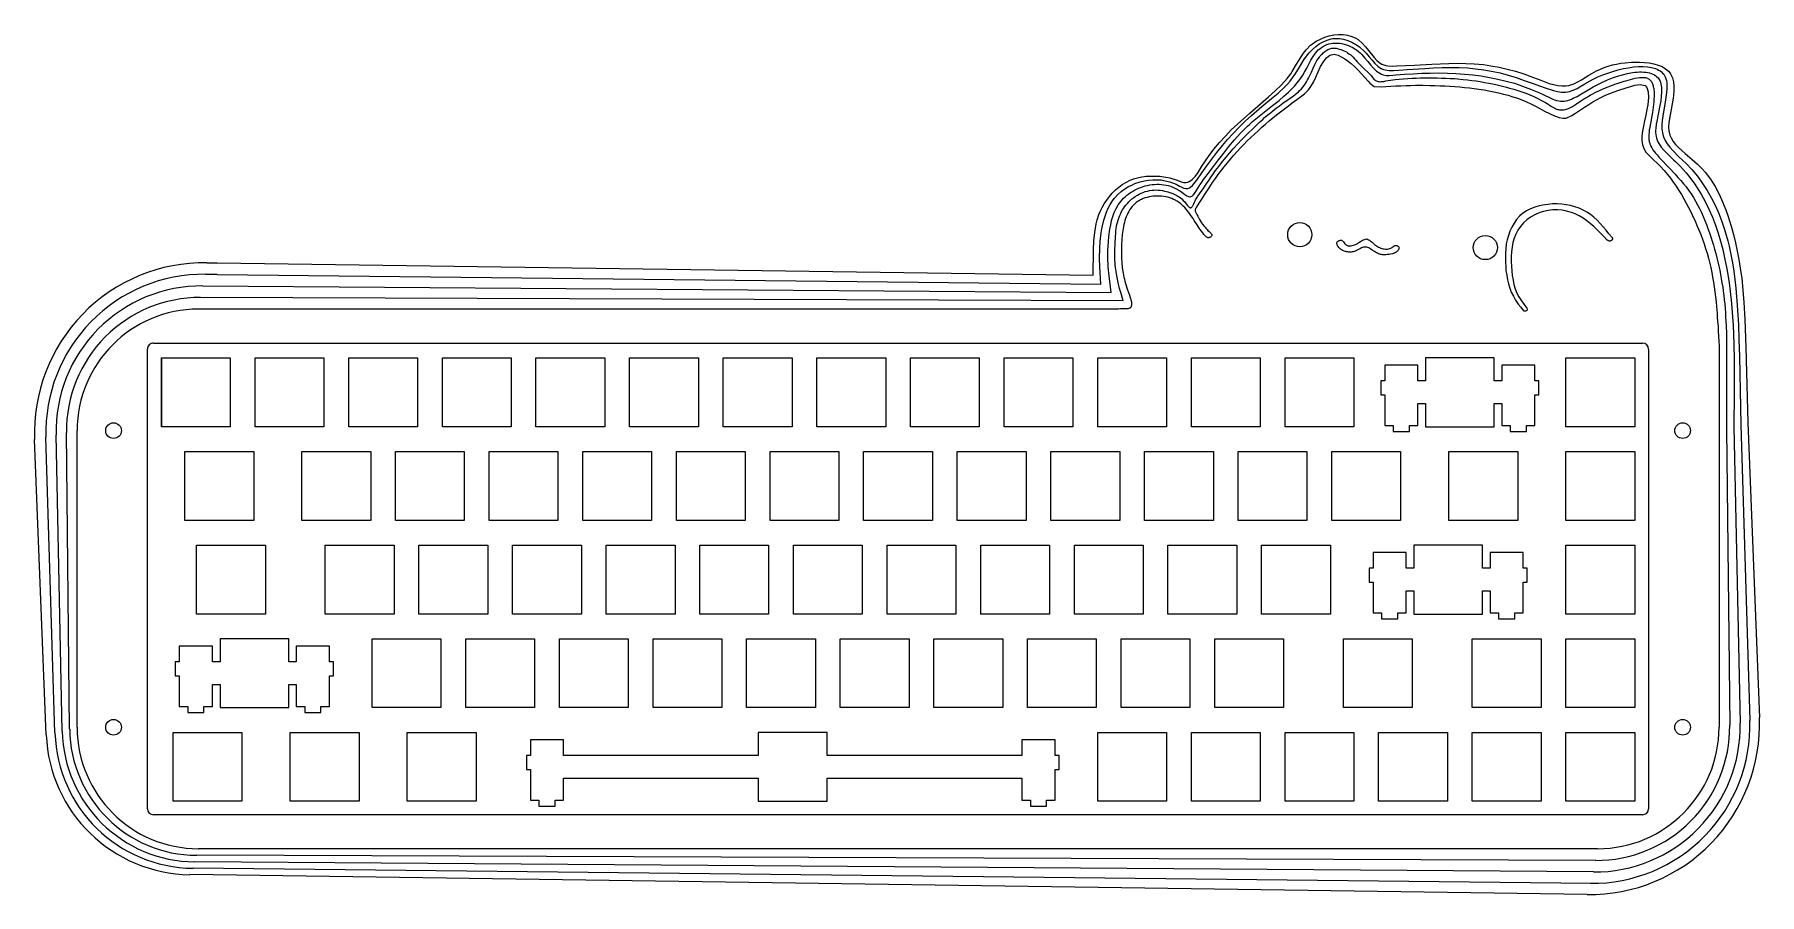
# Model space of a CAD drawing. Header units: millimetres. Extents: x -176 to 732, y -1695 to -19.
# Drawn here: x -175.9 to 175.1, y -1057.8 to -882.9 of the extents above; entities that cross this region are included whole.
import ezdxf

# ---------------------------------------------------------------- set-up
doc = ezdxf.new("R2010")
doc.units = ezdxf.units.MM
doc.header["$LTSCALE"] = 50
doc.header["$MEASUREMENT"] = 0

# ---------------------------------------------------------------- blocks, each defined once
blk = doc.blocks.new('BLOCK_53')
at = {"color": 7}
blk.add_lwpolyline([(-35.04, 179.62), (-35.04, 193.62), (-21.04, 193.62), (-21.04, 179.62), (-35.04, 179.62)], dxfattribs=at)

msp = doc.modelspace()

# ---------------------------------------------------------------- linework, layer by layer
for p, q in [((-140.85, -929.28), (-138.74, -929.31)), ((-138.74, -929.31), (39.47, -931.84)), ((-138.75, -931.67), (-141.15, -931.64)), ((-138.75, -931.67), (41.02, -933.62)), ((45.55, -937.03), (-142.15, -936.35)), ((-141.69, -934), (43.17, -935.35)), ((44.27, -938.72), (-142.55, -938.72)), ((166.82, -946.21), (166.82, -1023.76)), ((-150.09, -948.62), (-150.09, -954.16)), ((-150.09, -948.62), (-150.09, -954.16)), ((-150.09, -954.16), (-150.09, -956.93)), ((-150.09, -954.16), (-150.09, -956.93)), ((-150.09, -956.93), (-150.09, -962.47)), ((-150.09, -956.93), (-150.09, -962.47)), ((-171.76, -1024.91), (-173.59, -964.75)), ((-170.28, -1024.53), (-171.54, -964.27)), ((-168.77, -1024.14), (-169.42, -963.82)), ((-167.25, -1023.76), (-167.25, -963.42)), ((168.34, -963.04), (168.99, -1023.36)), ((169.85, -962.65), (171.11, -1022.91)), ((171.25, -962.23), (173.08, -1022.39)), ((172.66, -961.77), (175.02, -1021.8)), ((-173.53, -1025.27), (-175.9, -965.24)), ((-73.3, -1039.79), (-70, -1039.79)), ((26.7, -1039.79), (30, -1039.79)), ((142.12, -1048.47), (-142.55, -1048.47)), ((140.79, -1055.5), (-143.67, -1052.44)), ((141.26, -1053.19), (-143.31, -1051.13)), ((141.72, -1050.84), (-142.92, -1049.8)), ((139.98, -1057.76), (-144.33, -1053.73))]:
    msp.add_line(p, q)
at = {"color": 7}
for p, q in [((-152.93, -1040.32), (-152.93, -946.86)), ((-151.69, -945.63), (151.26, -945.63)), ((152.5, -946.86), (152.5, -1040.32)), ((151.26, -1041.56), (-151.69, -1041.56))]:
    msp.add_line(p, q, dxfattribs=at)
at = {"color": 0}
for p, q in [((-131.04, -948.62), (-117.04, -948.62)), ((-131.04, -962.62), (-131.04, -948.62)), ((-117.04, -948.62), (-117.04, -962.62)), ((-111.99, -948.62), (-97.99, -948.62)), ((-111.99, -962.62), (-111.99, -948.62)), ((-97.99, -948.62), (-97.99, -962.62)), ((-92.94, -948.62), (-78.94, -948.62)), ((-92.94, -962.62), (-92.94, -948.62)), ((-78.94, -948.62), (-78.94, -962.62)), ((-73.89, -948.62), (-59.89, -948.62)), ((-73.89, -962.62), (-73.89, -948.62)), ((-59.89, -948.62), (-59.89, -962.62)), ((-54.84, -948.62), (-40.84, -948.62)), ((-54.84, -962.62), (-54.84, -948.62)), ((-40.84, -948.62), (-40.84, -962.62)), ((-35.79, -948.62), (-21.79, -948.62)), ((-35.79, -962.62), (-35.79, -948.62)), ((-21.79, -948.62), (-21.79, -962.62)), ((-16.74, -948.62), (-2.74, -948.62)), ((-16.74, -962.62), (-16.74, -948.62)), ((-2.74, -948.62), (-2.74, -962.62)), ((2.31, -948.62), (16.31, -948.62)), ((2.31, -962.62), (2.31, -948.62)), ((16.31, -948.62), (16.31, -962.62)), ((21.36, -948.62), (35.36, -948.62)), ((21.36, -962.62), (21.36, -948.62)), ((35.36, -948.62), (35.36, -962.62)), ((40.41, -948.62), (54.41, -948.62)), ((40.41, -962.62), (40.41, -948.62)), ((54.41, -948.62), (54.41, -962.62)), ((59.46, -948.62), (73.46, -948.62)), ((59.46, -962.62), (59.46, -948.62)), ((73.46, -948.62), (73.46, -962.62)), ((78.51, -948.62), (92.51, -948.62)), ((78.51, -962.62), (78.51, -948.62)), ((92.51, -948.62), (92.51, -962.62)), ((105.56, -950.09), (98.81, -950.09)), ((98.81, -950.09), (98.81, -953.32)), ((105.56, -953.32), (105.56, -950.09)), ((107.08, -948.62), (107.08, -953.32)), ((121.08, -948.62), (107.08, -948.62)), ((121.08, -953.32), (121.08, -948.62)), ((129.36, -950.09), (122.61, -950.09)), ((122.61, -950.09), (122.61, -953.32)), ((129.36, -953.32), (129.36, -950.09)), ((135.66, -948.62), (149.66, -948.62)), ((135.66, -962.62), (135.66, -948.62)), ((149.66, -948.62), (149.66, -962.62)), ((98.81, -953.32), (97.98, -953.32)), ((97.98, -953.32), (97.98, -956.12)), ((107.08, -953.32), (105.56, -953.32)), ((122.61, -953.32), (121.08, -953.32)), ((130.18, -953.32), (129.36, -953.32)), ((130.18, -956.12), (130.18, -953.32)), ((97.98, -956.12), (98.81, -956.12)), ((98.81, -956.12), (98.81, -962.39)), ((105.56, -962.39), (105.56, -957.92)), ((105.56, -957.92), (107.08, -957.92)), ((107.08, -957.92), (107.08, -962.62)), ((121.08, -962.62), (121.08, -957.92)), ((121.08, -957.92), (122.61, -957.92)), ((122.61, -957.92), (122.61, -962.39)), ((129.36, -962.39), (129.36, -956.12)), ((129.36, -956.12), (130.18, -956.12)), ((-117.04, -962.62), (-131.04, -962.62)), ((-97.99, -962.62), (-111.99, -962.62)), ((-78.94, -962.62), (-92.94, -962.62)), ((-59.89, -962.62), (-73.89, -962.62)), ((-40.84, -962.62), (-54.84, -962.62)), ((-21.79, -962.62), (-35.79, -962.62)), ((-2.74, -962.62), (-16.74, -962.62)), ((16.31, -962.62), (2.31, -962.62)), ((35.36, -962.62), (21.36, -962.62)), ((54.41, -962.62), (40.41, -962.62)), ((73.46, -962.62), (59.46, -962.62)), ((92.51, -962.62), (78.51, -962.62)), ((98.81, -962.39), (100.53, -962.39)), ((100.53, -962.39), (100.53, -963.59)), ((100.53, -963.59), (103.83, -963.59)), ((103.83, -963.59), (103.83, -962.39)), ((103.83, -962.39), (105.56, -962.39)), ((107.08, -962.62), (121.08, -962.62)), ((122.61, -962.39), (124.33, -962.39)), ((124.33, -962.39), (124.33, -963.59)), ((124.33, -963.59), (127.63, -963.59)), ((127.63, -963.59), (127.63, -962.39)), ((127.63, -962.39), (129.36, -962.39)), ((149.66, -962.62), (135.66, -962.62)), ((-145.33, -967.67), (-131.33, -967.67)), ((-145.33, -981.67), (-145.33, -967.67)), ((-131.33, -967.67), (-131.33, -981.67)), ((-121.52, -967.67), (-107.52, -967.67)), ((-121.52, -981.67), (-121.52, -967.67)), ((-107.52, -967.67), (-107.52, -981.67)), ((-102.47, -967.67), (-88.47, -967.67)), ((-102.47, -981.67), (-102.47, -967.67)), ((-88.47, -967.67), (-88.47, -981.67)), ((-83.42, -967.67), (-69.42, -967.67)), ((-83.42, -981.67), (-83.42, -967.67)), ((-69.42, -967.67), (-69.42, -981.67)), ((-64.37, -967.67), (-50.37, -967.67)), ((-64.37, -981.67), (-64.37, -967.67)), ((-50.37, -967.67), (-50.37, -981.67)), ((-45.32, -967.67), (-31.32, -967.67)), ((-45.32, -981.67), (-45.32, -967.67)), ((-31.32, -967.67), (-31.32, -981.67)), ((-26.27, -967.67), (-12.27, -967.67)), ((-26.27, -981.67), (-26.27, -967.67)), ((-12.27, -967.67), (-12.27, -981.67)), ((-7.22, -967.67), (6.78, -967.67)), ((-7.22, -981.67), (-7.22, -967.67)), ((6.78, -967.67), (6.78, -981.67)), ((11.83, -967.67), (25.83, -967.67)), ((11.83, -981.67), (11.83, -967.67)), ((25.83, -967.67), (25.83, -981.67)), ((30.88, -967.67), (44.88, -967.67)), ((30.88, -981.67), (30.88, -967.67)), ((44.88, -967.67), (44.88, -981.67)), ((49.93, -967.67), (63.93, -967.67)), ((49.93, -981.67), (49.93, -967.67)), ((63.93, -967.67), (63.93, -981.67)), ((68.98, -967.67), (82.98, -967.67)), ((68.98, -981.67), (68.98, -967.67)), ((82.98, -967.67), (82.98, -981.67)), ((88.03, -967.67), (102.03, -967.67)), ((88.03, -981.67), (88.03, -967.67)), ((102.03, -967.67), (102.03, -981.67)), ((111.85, -967.67), (125.85, -967.67)), ((111.85, -981.67), (111.85, -967.67)), ((125.85, -967.67), (125.85, -981.67)), ((135.66, -967.67), (149.66, -967.67)), ((135.66, -981.67), (135.66, -967.67)), ((149.66, -967.67), (149.66, -981.67)), ((-131.33, -981.67), (-145.33, -981.67)), ((-107.52, -981.67), (-121.52, -981.67)), ((-88.47, -981.67), (-102.47, -981.67)), ((-69.42, -981.67), (-83.42, -981.67)), ((-50.37, -981.67), (-64.37, -981.67)), ((-31.32, -981.67), (-45.32, -981.67)), ((-12.27, -981.67), (-26.27, -981.67)), ((6.78, -981.67), (-7.22, -981.67)), ((25.83, -981.67), (11.83, -981.67)), ((44.88, -981.67), (30.88, -981.67)), ((63.93, -981.67), (49.93, -981.67)), ((82.98, -981.67), (68.98, -981.67)), ((102.03, -981.67), (88.03, -981.67)), ((125.85, -981.67), (111.85, -981.67)), ((149.66, -981.67), (135.66, -981.67)), ((-142.95, -986.72), (-128.95, -986.72)), ((-142.95, -1000.72), (-142.95, -986.72)), ((-128.95, -986.72), (-128.95, -1000.72)), ((-116.75, -986.72), (-102.75, -986.72)), ((-116.75, -1000.72), (-116.75, -986.72)), ((-102.75, -986.72), (-102.75, -1000.72)), ((-97.7, -986.72), (-83.7, -986.72)), ((-97.7, -1000.72), (-97.7, -986.72)), ((-83.7, -986.72), (-83.7, -1000.72)), ((-78.65, -986.72), (-64.65, -986.72)), ((-78.65, -1000.72), (-78.65, -986.72)), ((-64.65, -986.72), (-64.65, -1000.72)), ((-59.6, -986.72), (-45.6, -986.72)), ((-59.6, -1000.72), (-59.6, -986.72)), ((-45.6, -986.72), (-45.6, -1000.72)), ((-40.55, -986.72), (-26.55, -986.72)), ((-40.55, -1000.72), (-40.55, -986.72)), ((-26.55, -986.72), (-26.55, -1000.72)), ((-21.5, -986.72), (-7.5, -986.72)), ((-21.5, -1000.72), (-21.5, -986.72)), ((-7.5, -986.72), (-7.5, -1000.72)), ((-2.45, -986.72), (11.55, -986.72)), ((-2.45, -1000.72), (-2.45, -986.72)), ((11.55, -986.72), (11.55, -1000.72)), ((16.6, -986.72), (30.6, -986.72)), ((16.6, -1000.72), (16.6, -986.72)), ((30.6, -986.72), (30.6, -1000.72)), ((35.65, -986.72), (49.65, -986.72)), ((35.65, -1000.72), (35.65, -986.72)), ((49.65, -986.72), (49.65, -1000.72)), ((54.7, -986.72), (68.7, -986.72)), ((54.7, -1000.72), (54.7, -986.72)), ((68.7, -986.72), (68.7, -1000.72)), ((73.75, -986.72), (87.75, -986.72)), ((73.75, -1000.72), (73.75, -986.72)), ((87.75, -986.72), (87.75, -1000.72)), ((103.18, -988.19), (96.43, -988.19)), ((96.43, -988.19), (96.43, -991.42)), ((103.18, -991.42), (103.18, -988.19)), ((104.7, -986.72), (104.7, -991.42)), ((118.7, -986.72), (104.7, -986.72)), ((118.7, -991.42), (118.7, -986.72)), ((126.98, -988.19), (120.23, -988.19)), ((120.23, -988.19), (120.23, -991.42)), ((126.98, -991.42), (126.98, -988.19)), ((135.66, -986.72), (149.66, -986.72)), ((135.66, -1000.72), (135.66, -986.72)), ((149.66, -986.72), (149.66, -1000.72)), ((96.43, -991.42), (95.6, -991.42)), ((95.6, -991.42), (95.6, -994.22)), ((104.7, -991.42), (103.18, -991.42)), ((120.23, -991.42), (118.7, -991.42)), ((127.8, -991.42), (126.98, -991.42)), ((127.8, -994.22), (127.8, -991.42)), ((95.6, -994.22), (96.43, -994.22)), ((96.43, -994.22), (96.43, -1000.49)), ((103.18, -1000.49), (103.18, -996.02)), ((103.18, -996.02), (104.7, -996.02)), ((104.7, -996.02), (104.7, -1000.72)), ((118.7, -1000.72), (118.7, -996.02)), ((118.7, -996.02), (120.23, -996.02)), ((120.23, -996.02), (120.23, -1000.49)), ((126.98, -1000.49), (126.98, -994.22)), ((126.98, -994.22), (127.8, -994.22)), ((-128.95, -1000.72), (-142.95, -1000.72)), ((-102.75, -1000.72), (-116.75, -1000.72)), ((-83.7, -1000.72), (-97.7, -1000.72)), ((-64.65, -1000.72), (-78.65, -1000.72)), ((-45.6, -1000.72), (-59.6, -1000.72)), ((-26.55, -1000.72), (-40.55, -1000.72)), ((-7.5, -1000.72), (-21.5, -1000.72)), ((11.55, -1000.72), (-2.45, -1000.72)), ((30.6, -1000.72), (16.6, -1000.72)), ((49.65, -1000.72), (35.65, -1000.72)), ((68.7, -1000.72), (54.7, -1000.72)), ((87.75, -1000.72), (73.75, -1000.72)), ((96.43, -1000.49), (98.15, -1000.49)), ((98.15, -1000.49), (98.15, -1001.69)), ((98.15, -1001.69), (101.45, -1001.69)), ((101.45, -1001.69), (101.45, -1000.49)), ((101.45, -1000.49), (103.18, -1000.49)), ((104.7, -1000.72), (118.7, -1000.72)), ((120.23, -1000.49), (121.95, -1000.49)), ((121.95, -1000.49), (121.95, -1001.69)), ((121.95, -1001.69), (125.25, -1001.69)), ((125.25, -1001.69), (125.25, -1000.49)), ((125.25, -1000.49), (126.98, -1000.49)), ((149.66, -1000.72), (135.66, -1000.72)), ((-139.71, -1007.24), (-146.46, -1007.24)), ((-146.46, -1007.24), (-146.46, -1010.47)), ((-139.71, -1010.47), (-139.71, -1007.24)), ((-138.18, -1005.77), (-138.18, -1010.47)), ((-124.19, -1005.77), (-138.18, -1005.77)), ((-124.19, -1010.47), (-124.19, -1005.77)), ((-115.91, -1007.24), (-122.66, -1007.24)), ((-122.66, -1007.24), (-122.66, -1010.47)), ((-115.91, -1010.47), (-115.91, -1007.24)), ((-107.23, -1005.77), (-93.23, -1005.77)), ((-107.23, -1019.77), (-107.23, -1005.77)), ((-93.23, -1005.77), (-93.23, -1019.77)), ((-88.18, -1005.77), (-74.18, -1005.77)), ((-88.18, -1019.77), (-88.18, -1005.77)), ((-74.18, -1005.77), (-74.18, -1019.77)), ((-69.13, -1005.77), (-55.13, -1005.77)), ((-69.13, -1019.77), (-69.13, -1005.77)), ((-55.13, -1005.77), (-55.13, -1019.77)), ((-50.08, -1005.77), (-36.08, -1005.77)), ((-50.08, -1019.77), (-50.08, -1005.77)), ((-36.08, -1005.77), (-36.08, -1019.77)), ((-31.03, -1005.77), (-17.03, -1005.77)), ((-31.03, -1019.77), (-31.03, -1005.77)), ((-17.03, -1005.77), (-17.03, -1019.77)), ((-11.98, -1005.77), (2.02, -1005.77)), ((-11.98, -1019.77), (-11.98, -1005.77)), ((2.02, -1005.77), (2.02, -1019.77)), ((7.07, -1005.77), (21.07, -1005.77)), ((7.07, -1019.77), (7.07, -1005.77)), ((21.07, -1005.77), (21.07, -1019.77)), ((26.12, -1005.77), (40.12, -1005.77)), ((26.12, -1019.77), (26.12, -1005.77)), ((40.12, -1005.77), (40.12, -1019.77)), ((45.17, -1005.77), (59.17, -1005.77)), ((45.17, -1019.77), (45.17, -1005.77)), ((59.17, -1005.77), (59.17, -1019.77)), ((64.22, -1005.77), (78.22, -1005.77)), ((64.22, -1019.77), (64.22, -1005.77)), ((78.22, -1005.77), (78.22, -1019.77)), ((90.42, -1005.77), (104.41, -1005.77)), ((90.42, -1019.77), (90.42, -1005.77)), ((104.41, -1005.77), (104.41, -1019.77)), ((116.61, -1005.77), (130.61, -1005.77)), ((116.61, -1019.77), (116.61, -1005.77)), ((130.61, -1005.77), (130.61, -1019.77)), ((135.66, -1005.77), (149.66, -1005.77)), ((135.66, -1019.77), (135.66, -1005.77)), ((149.66, -1005.77), (149.66, -1019.77)), ((-146.46, -1010.47), (-147.29, -1010.47)), ((-147.29, -1010.47), (-147.29, -1013.27)), ((-138.18, -1010.47), (-139.71, -1010.47)), ((-122.66, -1010.47), (-124.19, -1010.47)), ((-115.08, -1010.47), (-115.91, -1010.47)), ((-115.08, -1013.27), (-115.08, -1010.47)), ((-147.29, -1013.27), (-146.46, -1013.27)), ((-146.46, -1013.27), (-146.46, -1019.54)), ((-115.91, -1019.54), (-115.91, -1013.27)), ((-115.91, -1013.27), (-115.08, -1013.27)), ((-139.71, -1019.54), (-139.71, -1015.07)), ((-139.71, -1015.07), (-138.18, -1015.07)), ((-138.18, -1015.07), (-138.18, -1019.77)), ((-124.19, -1019.77), (-124.19, -1015.07)), ((-124.19, -1015.07), (-122.66, -1015.07)), ((-122.66, -1015.07), (-122.66, -1019.54)), ((-146.46, -1019.54), (-144.73, -1019.54)), ((-144.73, -1019.54), (-144.73, -1020.74)), ((-144.73, -1020.74), (-141.44, -1020.74)), ((-141.44, -1020.74), (-141.44, -1019.54)), ((-141.44, -1019.54), (-139.71, -1019.54)), ((-138.18, -1019.77), (-124.19, -1019.77)), ((-122.66, -1019.54), (-120.94, -1019.54)), ((-120.94, -1019.54), (-120.94, -1020.74)), ((-120.94, -1020.74), (-117.64, -1020.74)), ((-117.64, -1020.74), (-117.64, -1019.54)), ((-117.64, -1019.54), (-115.91, -1019.54)), ((-93.23, -1019.77), (-107.23, -1019.77)), ((-74.18, -1019.77), (-88.18, -1019.77)), ((-55.13, -1019.77), (-69.13, -1019.77)), ((-36.08, -1019.77), (-50.08, -1019.77)), ((-17.03, -1019.77), (-31.03, -1019.77)), ((2.02, -1019.77), (-11.98, -1019.77)), ((21.07, -1019.77), (7.07, -1019.77)), ((40.12, -1019.77), (26.12, -1019.77)), ((59.17, -1019.77), (45.17, -1019.77)), ((78.22, -1019.77), (64.22, -1019.77)), ((104.41, -1019.77), (90.42, -1019.77)), ((130.61, -1019.77), (116.61, -1019.77)), ((149.66, -1019.77), (135.66, -1019.77)), ((-147.71, -1024.82), (-133.71, -1024.82)), ((-147.71, -1038.82), (-147.71, -1024.82)), ((-133.71, -1024.82), (-133.71, -1038.82)), ((-123.9, -1024.82), (-109.9, -1024.82)), ((-123.9, -1038.82), (-123.9, -1024.82)), ((-109.9, -1024.82), (-109.9, -1038.82)), ((-100.08, -1024.82), (-86.09, -1024.82)), ((-100.08, -1038.82), (-100.08, -1024.82)), ((-86.09, -1024.82), (-86.09, -1038.82)), ((-28.65, -1024.82), (-28.65, -1029.52)), ((-14.65, -1024.82), (-28.65, -1024.82)), ((-14.65, -1029.52), (-14.65, -1024.82)), ((40.41, -1024.82), (54.41, -1024.82)), ((40.41, -1038.82), (40.41, -1024.82)), ((54.41, -1024.82), (54.41, -1038.82)), ((59.46, -1024.82), (73.46, -1024.82)), ((59.46, -1038.82), (59.46, -1024.82)), ((73.46, -1024.82), (73.46, -1038.82)), ((78.51, -1024.82), (92.51, -1024.82)), ((78.51, -1038.82), (78.51, -1024.82)), ((92.51, -1024.82), (92.51, -1038.82)), ((97.56, -1024.82), (111.56, -1024.82)), ((97.56, -1038.82), (97.56, -1024.82)), ((111.56, -1024.82), (111.56, -1038.82)), ((116.61, -1024.82), (130.61, -1024.82)), ((116.61, -1038.82), (116.61, -1024.82)), ((130.61, -1024.82), (130.61, -1038.82)), ((135.66, -1024.82), (149.66, -1024.82)), ((135.66, -1038.82), (135.66, -1024.82)), ((149.66, -1024.82), (149.66, -1038.82)), ((-68.27, -1026.29), (-75.02, -1026.29)), ((-75.02, -1026.29), (-75.02, -1029.52)), ((-68.27, -1029.52), (-68.27, -1026.29)), ((31.73, -1026.29), (24.98, -1026.29)), ((24.98, -1026.29), (24.98, -1029.52)), ((31.73, -1029.52), (31.73, -1026.29)), ((-75.02, -1029.52), (-75.85, -1029.52)), ((-75.85, -1029.52), (-75.85, -1032.32)), ((-28.65, -1029.52), (-68.27, -1029.52)), ((24.98, -1029.52), (-14.65, -1029.52)), ((32.55, -1029.52), (31.73, -1029.52)), ((32.55, -1032.32), (32.55, -1029.52)), ((-75.85, -1032.32), (-75.02, -1032.32)), ((-75.02, -1032.32), (-75.02, -1038.59)), ((-68.27, -1038.59), (-68.27, -1034.12)), ((-68.27, -1034.12), (-28.65, -1034.12)), ((-28.65, -1034.12), (-28.65, -1038.82)), ((-14.65, -1038.82), (-14.65, -1034.12)), ((-14.65, -1034.12), (24.98, -1034.12)), ((24.98, -1034.12), (24.98, -1038.59)), ((31.73, -1038.59), (31.73, -1032.32)), ((31.73, -1032.32), (32.55, -1032.32)), ((-133.71, -1038.82), (-147.71, -1038.82)), ((-109.9, -1038.82), (-123.9, -1038.82)), ((-86.09, -1038.82), (-100.08, -1038.82)), ((-75.02, -1038.59), (-73.3, -1038.59)), ((-73.3, -1038.59), (-73.3, -1039.79)), ((-70, -1039.79), (-70, -1038.59)), ((-70, -1038.59), (-68.27, -1038.59)), ((-28.65, -1038.82), (-14.65, -1038.82)), ((24.98, -1038.59), (26.7, -1038.59)), ((26.7, -1038.59), (26.7, -1039.79)), ((30, -1039.79), (30, -1038.59)), ((30, -1038.59), (31.73, -1038.59)), ((54.41, -1038.82), (40.41, -1038.82)), ((73.46, -1038.82), (59.46, -1038.82)), ((92.51, -1038.82), (78.51, -1038.82)), ((111.56, -1038.82), (97.56, -1038.82)), ((130.61, -1038.82), (116.61, -1038.82)), ((149.66, -1038.82), (135.66, -1038.82))]:
    msp.add_line(p, q, dxfattribs=at)
for points in [[(39.47, -931.84), (39.54, -926.68), (39.63, -924.85), (39.79, -923.1), (40.09, -921.38), (40.31, -920.53), (40.65, -919.5), (40.91, -918.87), (41.29, -918.06), (41.73, -917.27), (42.23, -916.52), (42.77, -915.8), (43.36, -915.12), (43.99, -914.48), (44.67, -913.9), (45.38, -913.38), (46.38, -912.79), (46.9, -912.54), (47.7, -912.23), (48.53, -911.98), (49.38, -911.81), (50.25, -911.7), (51.13, -911.66), (52.03, -911.69), (53.02, -911.7), (53.86, -911.8), (55.1, -912), (56.58, -912.46), (57.4, -912.81), (57.9, -912.94), (58.3, -912.94), (58.71, -912.87), (59.03, -912.75), (59.37, -912.55), (59.69, -912.3), (60.27, -911.67), (60.82, -910.9), (61.62, -909.62), (62.94, -907.66), (64.05, -906.19), (65.19, -904.81), (66.37, -903.51), (67.58, -902.28), (68.81, -901.1), (71.33, -898.84), (75.15, -895.56), (76.53, -894.33), (77.79, -893.11), (78.96, -891.8), (79.68, -890.84), (79.98, -890.38), (80.88, -888.88), (81.77, -887.37), (82.26, -886.65), (82.8, -885.96), (83.69, -885.06), (84.09, -884.74), (84.87, -884.22), (85.7, -883.78), (86.59, -883.41), (87.52, -883.13), (88.46, -882.95), (89.41, -882.86), (90.34, -882.88), (91.25, -883), (92.12, -883.25), (92.92, -883.61), (93.37, -883.89), (94.31, -884.72), (94.92, -885.4), (95.49, -886.13), (96.62, -887.56), (97.22, -888.18), (97.87, -888.69), (98.23, -888.88), (98.63, -889.05), (99, -889.15), (99.42, -889.22), (100.3, -889.27), (101.21, -889.25), (104.83, -889.08), (108.37, -888.89), (111.86, -888.74), (113.58, -888.72), (115.29, -888.74), (116.99, -888.82), (118.88, -888.99), (120.37, -889.2), (122.05, -889.5), (123.73, -889.88), (125.42, -890.34), (127.12, -890.88), (129.1, -891.6), (130.56, -892.17), (132.29, -892.8), (133.15, -893.05), (134.01, -893.23), (134.85, -893.31), (135.67, -893.3), (136.23, -893.21), (137.28, -892.88), (138.06, -892.51), (138.83, -892.07), (140.35, -891.11), (140.92, -890.77), (141.89, -890.24), (142.67, -889.88), (143.47, -889.56), (144.28, -889.29), (145.11, -889.06), (145.96, -888.87), (146.83, -888.71), (147.74, -888.6), (148.99, -888.51), (149.64, -888.49), (150.62, -888.49), (151.62, -888.54), (152.59, -888.65), (153.53, -888.83), (154.41, -889.07), (155.22, -889.4), (155.94, -889.82), (156.54, -890.34), (156.8, -890.64), (156.95, -890.85), (157.35, -891.69), (157.55, -892.51), (157.64, -893.4), (157.64, -894.33), (157.56, -895.28), (157.5, -895.81), (157.07, -898.12), (156.73, -899.93), (156.61, -900.79), (156.57, -901.62), (156.62, -902.42), (156.82, -903.32), (157.06, -903.9), (157.47, -904.59), (157.98, -905.24), (158.57, -905.87), (159.22, -906.48), (159.91, -907.08), (161.36, -908.29), (162.44, -909.25), (163.38, -910.2), (163.98, -910.88), (165.06, -912.29), (166, -913.77), (166.82, -915.31), (167.54, -916.9), (168.18, -918.52), (168.58, -919.64), (169.27, -921.84), (169.74, -923.52), (170.16, -925.22), (170.54, -926.93), (170.86, -928.65), (171.15, -930.38), (171.43, -932.47), (171.89, -937.33), (172.09, -940.82), (172.28, -946.46), (172.66, -961.77)], [(41.02, -933.62), (40.82, -930.14), (40.78, -928.41), (40.81, -926.29), (40.9, -924.95), (41.11, -923.23), (41.25, -922.37), (41.37, -921.77), (41.64, -920.65), (41.89, -919.8), (42.18, -918.97), (42.53, -918.17), (42.93, -917.4), (43.4, -916.67), (43.72, -916.23), (44.53, -915.35), (45.2, -914.78), (45.91, -914.26), (46.66, -913.8), (47.45, -913.41), (47.96, -913.18), (49.07, -912.79), (49.9, -912.59), (50.75, -912.46), (51.62, -912.41), (52.5, -912.44), (53.28, -912.45), (54.13, -912.61), (55.1, -912.81), (56.35, -913.29), (57.06, -913.71), (57.51, -913.94), (57.93, -914.12), (58.34, -914.17), (58.72, -914.15), (59.08, -914.04), (59.29, -913.94), (59.72, -913.56), (60.25, -912.87), (60.55, -912.47), (61.6, -911), (62.62, -909.58), (63.64, -908.2), (64.66, -906.85), (65.8, -905.44), (66.83, -904.23), (67.98, -902.96), (69.18, -901.71), (70.42, -900.49), (71.71, -899.3), (73.81, -897.48), (75.77, -895.89), (77.11, -894.76), (78.39, -893.58), (78.99, -892.96), (79.55, -892.32), (80.18, -891.5), (80.56, -890.95), (81.44, -889.48), (82.36, -887.99), (82.88, -887.26), (83.45, -886.57), (84.08, -885.91), (84.77, -885.31), (85.49, -884.78), (86.26, -884.33), (87.06, -883.99), (87.47, -883.85), (87.88, -883.75), (88.25, -883.69), (88.73, -883.65), (89.16, -883.64), (89.59, -883.67), (90.44, -883.81), (91.29, -884.07), (92.12, -884.42), (92.92, -884.87), (93.68, -885.4), (94.69, -886.3), (95.05, -886.68), (95.65, -887.39), (96.23, -888.1), (96.81, -888.76), (97.43, -889.33), (97.76, -889.57), (98.1, -889.77), (98.37, -889.9), (98.86, -890.05), (99.27, -890.12), (99.7, -890.17), (100.59, -890.18), (101.7, -890.11), (103.34, -890), (106.94, -889.76), (108.71, -889.67), (110.47, -889.6), (112.2, -889.58), (113.92, -889.6), (115.62, -889.67), (117.3, -889.81), (118.97, -890.02), (120.84, -890.35), (122.26, -890.67), (123.89, -891.12), (125.53, -891.63), (127.17, -892.19), (128.83, -892.78), (130.52, -893.38), (131.41, -893.7), (133.11, -894.26), (133.96, -894.48), (134.8, -894.59), (135.21, -894.61), (135.57, -894.59), (136.01, -894.53), (136.4, -894.44), (137.16, -894.18), (137.92, -893.81), (138.68, -893.38), (139.48, -892.91), (140.59, -892.28), (141.21, -891.95), (142.16, -891.5), (143.16, -891.09), (144.18, -890.7), (145.23, -890.36), (146.3, -890.06), (147.36, -889.8), (148.41, -889.61), (149.44, -889.46), (150.43, -889.38), (151.38, -889.37), (152.28, -889.43), (153.11, -889.56), (153.87, -889.78), (154.21, -889.92), (154.53, -890.08), (154.83, -890.26), (155.1, -890.47), (155.35, -890.7), (155.56, -890.95), (155.74, -891.23), (155.88, -891.5), (156.02, -891.86), (156.11, -892.21), (156.17, -892.59), (156.21, -892.98), (156.21, -893.82), (156.14, -894.71), (156.02, -895.64), (155.86, -896.6), (155.58, -898.15), (155.36, -899.44), (155.24, -900.35), (155.19, -901.23), (155.2, -902.07), (155.31, -902.88), (155.46, -903.46), (155.52, -903.66), (155.86, -904.39), (156.29, -905.1), (156.81, -905.77), (157.39, -906.43), (158.67, -907.71), (160.12, -909.1), (161.26, -910.32), (162.41, -911.7), (163.46, -913.13), (164.42, -914.61), (165.29, -916.13), (166.07, -917.68), (166.77, -919.27), (167.39, -920.89), (167.94, -922.53), (168.6, -924.85), (168.86, -925.88), (169.22, -927.57), (169.54, -929.27), (169.81, -930.99), (170.04, -932.71), (170.23, -934.44), (170.52, -937.92), (170.75, -941.9), (170.87, -944.88), (170.99, -948.35), (171.15, -955.29), (171.25, -962.23)], [(43.17, -935.35), (42.92, -933.64), (42.7, -931.93), (42.54, -930.21), (42.51, -929.76), (42.47, -928.5), (42.46, -927.65), (42.48, -926.79), (42.58, -925.06), (42.69, -923.96), (42.88, -922.44), (43.04, -921.57), (43.23, -920.71), (43.48, -919.87), (43.77, -919.06), (44.13, -918.27), (44.57, -917.52), (44.81, -917.17), (45.1, -916.79), (45.36, -916.48), (45.67, -916.16), (46, -915.85), (46.34, -915.56), (46.71, -915.28), (47.09, -915.01), (47.48, -914.77), (47.88, -914.54), (48.73, -914.13), (49.17, -913.96), (49.62, -913.8), (50.08, -913.67), (50.54, -913.55), (51.01, -913.46), (51.48, -913.39), (51.95, -913.34), (52.42, -913.32), (52.9, -913.32), (53.37, -913.35), (53.84, -913.4), (54.31, -913.48), (54.77, -913.59), (55.23, -913.72), (55.68, -913.89), (56.12, -914.08), (56.55, -914.3), (56.97, -914.56), (57.26, -914.75), (57.78, -915.14), (58.16, -915.43), (58.53, -915.67), (58.71, -915.76), (58.88, -915.82), (59.12, -915.86), (59.21, -915.85), (59.37, -915.81), (59.53, -915.74), (59.68, -915.64), (59.83, -915.52), (60.12, -915.2), (60.39, -914.81), (60.93, -913.94), (61.21, -913.46), (61.44, -913.08), (61.69, -912.7), (61.94, -912.34), (62.44, -911.66), (63.08, -910.85), (63.95, -909.72), (64.97, -908.38), (66.03, -907.02), (67.11, -905.66), (68.24, -904.31), (69.41, -903), (70.02, -902.36), (70.88, -901.52), (71.27, -901.15), (71.92, -900.57), (73.24, -899.46), (75.95, -897.33), (77.29, -896.26), (78.29, -895.42), (79.23, -894.57), (79.84, -893.97), (80.44, -893.35), (81, -892.7), (81.53, -892.01), (82.12, -891.14), (82.5, -890.51), (82.93, -889.71), (83.79, -888.11), (84.25, -887.35), (84.74, -886.64), (85.01, -886.32), (85.29, -886.01), (85.59, -885.74), (85.91, -885.49), (86.34, -885.21), (86.62, -885.07), (87, -884.92), (87.41, -884.79), (87.83, -884.7), (88.27, -884.64), (88.71, -884.61), (89.16, -884.62), (89.62, -884.65), (90.08, -884.71), (90.53, -884.81), (90.99, -884.93), (91.43, -885.09), (91.86, -885.27), (92.28, -885.48), (92.8, -885.81), (93.07, -885.99), (93.43, -886.29), (93.78, -886.6), (94.11, -886.94), (94.74, -887.64), (95.34, -888.36), (95.92, -889.06), (96.52, -889.71), (96.82, -890.01), (97.13, -890.29), (97.45, -890.53), (97.79, -890.75), (98.14, -890.92), (98.5, -891.06), (99.07, -891.17), (99.29, -891.19), (99.72, -891.19), (100.47, -891.13), (101.04, -891.08), (102.81, -890.94), (104.57, -890.83), (106.33, -890.75), (108.07, -890.7), (109.82, -890.68), (111.55, -890.71), (113.28, -890.78), (115, -890.9), (116.72, -891.06), (118.43, -891.29), (120.12, -891.57), (121.81, -891.91), (123.49, -892.32), (125.17, -892.79), (126.83, -893.34), (128.48, -893.96), (130.13, -894.66), (131.03, -895.09), (132.57, -895.82), (132.97, -895.99), (133.36, -896.14), (133.76, -896.26), (134.2, -896.35), (134.53, -896.39), (134.92, -896.41), (135.29, -896.39), (135.67, -896.33), (136.05, -896.25), (136.42, -896.14), (136.8, -896), (137.17, -895.84), (137.93, -895.46), (138.71, -895.02), (139.52, -894.54), (140.35, -894.03), (141.22, -893.51), (141.87, -893.16), (143.11, -892.54), (144.11, -892.1), (145.13, -891.69), (146.17, -891.34), (147.2, -891.04), (148.22, -890.79), (149.21, -890.61), (149.69, -890.55), (150.16, -890.5), (150.62, -890.48), (151.07, -890.47), (151.5, -890.49), (151.91, -890.52), (152.3, -890.58), (152.67, -890.66), (153.03, -890.77), (153.35, -890.9), (153.66, -891.06), (153.94, -891.24), (154.19, -891.45), (154.41, -891.68), (154.61, -891.98), (154.75, -892.24), (154.88, -892.56), (154.98, -892.91), (155.05, -893.28), (155.09, -893.67), (155.11, -894.08), (155.12, -894.51), (155.07, -895.4), (154.95, -896.34), (154.8, -897.3), (154.38, -899.41), (154.22, -900.18), (154.05, -901.08), (153.94, -901.96), (153.92, -902.38), (153.91, -902.79), (153.94, -903.2), (154, -903.59), (154.07, -903.88), (154.23, -904.34), (154.39, -904.71), (154.59, -905.06), (154.81, -905.4), (155.06, -905.74), (155.62, -906.4), (156.24, -907.05), (157.58, -908.33), (158.04, -908.76), (158.89, -909.63), (159.51, -910.3), (160.1, -910.99), (160.67, -911.68), (161.21, -912.39), (161.73, -913.11), (162.23, -913.84), (162.7, -914.58), (163.15, -915.33), (163.59, -916.08), (164, -916.85), (164.77, -918.41), (165.46, -920), (166.08, -921.62), (166.64, -923.26), (167.13, -924.91), (167.57, -926.59), (167.96, -928.28), (168.4, -930.5), (168.6, -931.68), (168.86, -933.39), (169.08, -935.1), (169.27, -936.81), (169.43, -938.53), (169.56, -940.25), (169.67, -941.97), (169.83, -945.85), (169.9, -948.86), (169.93, -952.31), (169.93, -955.76), (169.85, -962.65)], [(45.55, -937.03), (45.08, -935.35), (44.85, -934.51), (44.64, -933.66), (44.48, -932.93), (44.28, -931.95), (44.13, -931.09), (44.02, -930.22), (43.98, -929.78), (43.96, -929.52), (43.91, -928.48), (43.9, -927.6), (43.91, -926.73), (43.96, -925.34), (44.01, -924.1), (44.07, -923.23), (44.11, -922.8), (44.17, -922.36), (44.25, -921.85), (44.32, -921.5), (44.43, -921.07), (44.55, -920.65), (44.68, -920.23), (44.84, -919.82), (45.01, -919.42), (45.2, -919.02), (45.47, -918.53), (45.63, -918.26), (45.88, -917.9), (46.14, -917.55), (46.43, -917.21), (46.73, -916.89), (47.04, -916.58), (47.37, -916.29), (47.72, -916.02), (48.05, -915.79), (48.47, -915.53), (48.86, -915.32), (49.26, -915.12), (49.67, -914.96), (50.09, -914.81), (50.52, -914.69), (50.95, -914.6), (51.39, -914.53), (51.82, -914.49), (52.12, -914.48), (52.69, -914.5), (53.13, -914.54), (53.56, -914.61), (53.99, -914.7), (54.42, -914.8), (54.68, -914.88), (55.27, -915.06), (55.69, -915.22), (56.09, -915.39), (56.48, -915.58), (56.73, -915.73), (56.84, -915.8), (57.17, -916.04), (57.49, -916.3), (57.8, -916.6), (58.1, -916.92), (58.4, -917.27), (58.62, -917.54), (58.89, -917.85), (58.97, -917.94), (59.05, -918.01), (59.12, -918.06), (59.23, -918.1), (59.28, -918.11), (59.35, -918.1), (59.42, -918.07), (59.49, -918.03), (59.55, -917.96), (59.62, -917.88), (59.68, -917.79), (59.74, -917.69), (59.86, -917.46), (60.1, -916.95), (60.2, -916.72), (60.33, -916.47), (60.45, -916.26), (60.56, -916.07), (60.68, -915.89), (60.8, -915.72), (61.14, -915.26), (61.28, -915.07), (61.52, -914.74), (62, -914.04), (62.49, -913.32), (62.98, -912.58), (63.48, -911.84), (63.99, -911.1), (64.4, -910.52), (65.04, -909.68), (65.57, -908.99), (65.88, -908.61), (67.24, -906.97), (67.97, -906.13), (68.97, -905), (69.56, -904.35), (69.97, -903.92), (70.79, -903.12), (72.26, -901.74), (73.33, -900.71), (73.97, -900.12), (74.37, -899.76), (75.29, -898.97), (75.97, -898.42), (76.77, -897.8), (77.36, -897.36), (78.07, -896.85), (78.77, -896.36), (79.51, -895.85), (80.22, -895.34), (80.57, -895.08), (80.91, -894.8), (81.24, -894.52), (81.42, -894.34), (81.85, -893.89), (82.13, -893.56), (82.39, -893.21), (82.65, -892.85), (82.88, -892.48), (83.11, -892.1), (83.32, -891.71), (83.51, -891.32), (83.88, -890.52), (84.23, -889.72), (84.58, -888.98), (84.79, -888.55), (85, -888.17), (85.24, -887.8), (85.5, -887.45), (85.69, -887.21), (85.94, -886.93), (86.11, -886.76), (86.28, -886.6), (86.46, -886.45), (86.64, -886.31), (86.83, -886.18), (87.03, -886.05), (87.22, -885.94), (87.43, -885.85), (87.63, -885.77), (87.84, -885.7), (88.05, -885.65), (88.26, -885.62), (88.52, -885.61), (88.68, -885.62), (88.89, -885.65), (89.11, -885.7), (89.32, -885.76), (89.85, -885.91), (90.35, -886.09), (90.71, -886.22), (91.02, -886.39), (91.25, -886.56), (91.52, -886.76), (91.66, -886.85), (91.87, -887.02), (92.03, -887.16), (92.35, -887.46), (92.65, -887.78), (92.94, -888.11), (93.21, -888.4), (93.54, -888.76), (94.16, -889.38), (94.58, -889.77), (95.42, -890.57), (95.72, -890.88), (96.04, -891.23), (96.31, -891.57), (96.46, -891.75), (96.61, -891.92), (96.76, -892.07), (96.93, -892.2), (97.11, -892.31), (97.29, -892.38), (97.49, -892.43), (97.7, -892.45), (97.91, -892.46), (98.14, -892.45), (98.37, -892.42), (98.6, -892.39), (99.03, -892.31), (99.53, -892.23), (99.99, -892.16), (100.89, -892.04), (101.77, -891.94), (102.64, -891.86), (103.49, -891.8), (104.35, -891.75), (105.19, -891.72), (106.05, -891.7), (106.7, -891.69), (107.76, -891.68), (108.63, -891.69), (109.5, -891.69), (110.38, -891.71), (111.26, -891.74), (112.14, -891.78), (113.02, -891.84), (113.61, -891.88), (114.77, -891.98), (115.64, -892.07), (116.51, -892.18), (117.38, -892.3), (118.25, -892.44), (119.11, -892.59), (119.97, -892.75), (120.82, -892.92), (121.67, -893.11), (122.52, -893.31), (123.55, -893.57), (124.21, -893.75), (125.05, -893.99), (125.88, -894.24), (126.71, -894.52), (127.53, -894.82), (128.34, -895.14), (129.14, -895.48), (129.94, -895.85), (130.72, -896.26), (131.49, -896.69), (131.88, -896.92), (132.25, -897.16), (132.74, -897.48), (133.39, -897.87), (133.61, -897.97), (133.81, -898.04), (133.94, -898.08), (134.18, -898.13), (134.36, -898.15), (134.55, -898.17), (134.74, -898.18), (134.93, -898.18), (135.14, -898.17), (135.44, -898.12), (135.58, -898.09), (135.76, -898.05), (135.97, -898), (136.17, -897.92), (136.59, -897.71), (137.01, -897.48), (137.43, -897.22), (137.84, -896.95), (138.72, -896.37), (139.06, -896.15), (139.46, -895.9), (139.84, -895.66), (140.23, -895.43), (140.61, -895.21), (140.99, -895), (141.74, -894.61), (142.5, -894.25), (143.26, -893.91), (144.03, -893.59), (144.82, -893.29), (145.64, -892.99), (146.07, -892.85), (146.5, -892.7), (146.94, -892.56), (147.55, -892.36), (147.86, -892.27), (148.33, -892.12), (148.81, -891.99), (149.29, -891.86), (149.76, -891.75), (150.22, -891.67), (150.66, -891.61), (150.88, -891.59), (151.09, -891.58), (151.29, -891.58), (151.49, -891.58), (151.68, -891.6), (151.86, -891.63), (152.03, -891.67), (152.24, -891.75), (152.34, -891.79), (152.48, -891.87), (152.61, -891.96), (152.74, -892.07), (152.85, -892.18), (152.95, -892.31), (153.05, -892.45), (153.14, -892.59), (153.21, -892.75), (153.28, -892.92), (153.35, -893.09), (153.4, -893.27), (153.45, -893.47), (153.49, -893.67), (153.53, -893.87), (153.55, -894.09), (153.59, -894.54), (153.61, -895.01), (153.6, -895.5), (153.58, -896.01), (153.54, -896.53), (153.48, -897.07), (153.42, -897.61), (153.26, -898.69), (153.08, -899.77), (152.98, -900.3), (152.86, -900.97), (152.79, -901.31), (152.71, -901.79), (152.63, -902.26), (152.57, -902.71), (152.53, -903.15), (152.52, -903.58), (152.53, -904), (152.55, -904.2), (152.57, -904.4), (152.61, -904.6), (152.65, -904.8), (152.71, -904.99), (152.74, -905.09), (152.85, -905.38), (152.94, -905.57), (153.14, -905.94), (153.37, -906.31), (153.63, -906.66), (153.91, -907.02), (154.21, -907.36), (154.66, -907.88), (155.44, -908.71), (156.05, -909.36), (156.67, -910), (157.87, -911.27), (158.46, -911.91), (159.03, -912.55), (159.59, -913.2), (160.13, -913.87), (160.77, -914.73), (161.13, -915.26), (161.6, -915.99), (162.04, -916.73), (162.46, -917.49), (162.86, -918.27), (163.23, -919.07), (163.59, -919.87), (163.93, -920.69), (164.26, -921.51), (164.56, -922.34), (164.86, -923.18), (165.2, -924.21), (165.41, -924.86), (165.66, -925.71), (165.91, -926.55), (166.14, -927.4), (166.36, -928.25), (166.57, -929.1), (166.76, -929.95), (166.95, -930.8), (167.12, -931.66), (167.28, -932.51), (167.42, -933.37), (167.56, -934.23), (167.67, -935.01), (167.79, -935.96), (167.88, -936.82), (167.97, -937.69), (168.04, -938.56), (168.11, -939.43), (168.16, -940.3), (168.25, -942.05), (168.31, -943.8), (168.34, -945.55), (168.36, -947.3), (168.36, -951.3), (168.35, -956.06), (168.34, -963.04)], [(60.47, -918.01), (61.02, -917.16), (61.56, -916.32), (62.1, -915.48), (62.66, -914.64), (63.21, -913.81), (63.78, -912.98), (64.36, -912.16), (64.94, -911.34), (65.68, -910.36), (66.16, -909.75), (66.79, -908.96), (67.43, -908.19), (68.09, -907.43), (68.76, -906.68), (69.44, -905.94), (70.14, -905.21), (70.84, -904.5), (71.56, -903.79), (72.28, -903.1), (73.02, -902.42), (73.79, -901.72), (74.51, -901.09), (75.27, -900.44), (76.03, -899.81), (76.81, -899.18), (77.59, -898.56), (78.39, -897.95), (79.19, -897.34), (80, -896.74), (80.9, -896.09), (81.66, -895.54), (82.46, -894.92), (83.31, -894.08), (83.76, -893.46), (84.29, -892.52), (84.75, -891.54), (85.24, -890.45), (85.75, -889.37), (86.31, -888.39), (86.93, -887.59), (87.63, -887.04), (88.52, -886.85), (89.33, -887.04), (90.67, -887.78), (91.15, -888.13), (91.96, -888.76), (92.7, -889.43), (93.39, -890.13), (94.06, -890.84), (94.73, -891.58), (95.41, -892.32), (95.79, -892.73), (96.68, -893.45), (98.06, -893.53), (99.04, -893.45), (100.06, -893.38), (101.07, -893.32), (102.07, -893.27), (103.06, -893.23), (104.05, -893.2), (105.04, -893.19), (106.02, -893.18), (106.58, -893.18), (108.01, -893.2), (109.01, -893.23), (110.01, -893.27), (111.02, -893.32), (112.02, -893.38), (113.03, -893.45), (114.11, -893.53), (115.03, -893.62), (116.02, -893.72), (117.02, -893.84), (118.44, -894.04), (119.01, -894.13), (120, -894.31), (120.99, -894.5), (121.98, -894.72), (122.95, -894.97), (123.91, -895.23), (124.69, -895.46), (125.79, -895.82), (126.71, -896.15), (127.62, -896.52), (128.53, -896.94), (129.45, -897.41), (130.34, -897.91), (131.31, -898.43), (132.32, -898.94), (133.31, -899.39), (134.3, -899.74), (135.07, -899.9), (135.69, -899.85), (136.87, -899.36), (137.61, -898.88), (138.61, -898.2), (139.47, -897.62), (140.31, -897.07), (141.16, -896.55), (142.01, -896.07), (142.76, -895.67), (143.71, -895.23), (144.58, -894.86), (145.49, -894.52), (146.46, -894.18), (147.94, -893.69), (148.59, -893.47), (149.72, -893.16), (150.75, -893), (151.78, -893.24), (152.14, -893.67), (152.4, -894.55), (152.44, -895.67), (152.3, -897.18), (152.14, -898.11), (151.9, -899.29), (151.66, -900.42), (151.42, -901.5), (151.24, -902.54), (151.13, -903.52), (151.13, -904.45), (151.26, -905.33), (151.56, -906.15), (151.94, -906.76), (152.74, -907.63), (153.5, -908.32), (154.25, -909.04), (154.97, -909.77), (155.65, -910.53), (156.3, -911.3), (156.93, -912.1), (157.52, -912.9), (158.1, -913.73), (158.64, -914.57), (159.17, -915.42), (159.67, -916.28), (160.16, -917.16), (160.62, -918.05), (161.21, -919.22), (161.51, -919.85), (161.93, -920.76), (162.33, -921.68), (162.72, -922.61), (163.09, -923.55), (163.44, -924.49), (163.77, -925.44), (164.09, -926.39), (164.38, -927.35), (164.65, -928.32), (164.87, -929.16), (165.13, -930.26), (165.34, -931.25), (165.52, -932.23), (165.69, -933.22), (165.85, -934.21), (165.98, -935.21), (166.1, -936.21), (166.21, -937.2), (166.31, -938.2), (166.42, -939.51), (166.47, -940.21), (166.54, -941.21), (166.61, -942.21), (166.67, -943.21), (166.72, -944.21), (166.77, -945.21), (166.82, -946.21)], [(60.47, -918.01), (60.36, -918.18), (60.31, -918.27), (60.28, -918.36), (60.25, -918.47), (60.24, -918.54), (60.24, -918.64), (60.26, -918.73), (60.29, -918.83), (60.32, -918.93), (60.46, -919.21), (60.6, -919.49), (60.78, -919.84), (60.96, -920.18), (61.14, -920.51), (61.33, -920.83), (61.53, -921.14), (61.75, -921.45), (61.98, -921.75), (62.24, -922.06), (62.37, -922.22), (62.52, -922.37), (62.67, -922.53), (62.83, -922.69), (63.05, -922.9), (63.17, -923.02), (63.35, -923.19), (63.42, -923.27), (63.49, -923.36), (63.55, -923.44), (63.59, -923.53), (63.61, -923.61), (63.62, -923.69), (63.6, -923.77), (63.56, -923.85), (63.5, -923.93), (63.43, -924), (63.34, -924.06), (63.24, -924.11), (63.14, -924.15), (63.02, -924.18), (62.94, -924.18), (62.84, -924.18), (62.75, -924.16), (62.66, -924.12), (62.58, -924.07), (62.49, -924.02), (62.41, -923.95), (62.33, -923.88), (62.18, -923.72), (62.02, -923.52), (61.77, -923.2), (61.51, -922.87), (61.28, -922.54), (61.05, -922.22), (60.83, -921.9), (60.62, -921.58), (60.04, -920.68), (59.79, -920.3), (59.35, -919.64), (59.12, -919.32), (58.88, -919), (58.63, -918.68), (58.37, -918.37), (58.1, -918.07), (57.82, -917.78), (57.53, -917.51), (57.22, -917.25), (56.9, -917.01), (56.57, -916.78), (56.39, -916.68), (56.21, -916.58), (55.85, -916.39), (55.46, -916.23), (55.07, -916.09), (54.66, -915.97), (54.25, -915.88), (53.83, -915.8), (53.4, -915.75), (52.97, -915.72), (52.54, -915.71), (52.12, -915.72), (51.69, -915.75), (51.27, -915.8), (50.85, -915.88), (50.44, -915.98), (50.04, -916.1), (49.65, -916.24), (49.28, -916.41), (49.1, -916.5), (48.92, -916.59), (48.74, -916.69), (48.58, -916.8), (48.41, -916.91), (48.25, -917.03), (48.11, -917.14), (47.95, -917.28), (47.81, -917.42), (47.67, -917.55), (47.53, -917.7), (47.4, -917.85), (47.16, -918.16), (46.94, -918.48), (46.73, -918.83), (46.54, -919.18), (46.37, -919.55), (46.22, -919.92), (46.07, -920.31), (45.95, -920.7), (45.83, -921.1), (45.73, -921.5), (45.64, -921.95), (45.57, -922.31), (45.5, -922.71), (45.45, -923.11), (45.4, -923.52), (45.36, -923.92), (45.33, -924.32), (45.3, -924.71), (45.27, -925.5), (45.25, -926.27), (45.25, -926.72), (45.25, -927.75), (45.27, -928.47), (45.3, -929.19), (45.33, -929.55), (45.36, -929.92), (45.4, -930.29), (45.45, -930.66), (45.51, -931.04), (45.58, -931.43), (45.65, -931.82), (45.74, -932.22), (45.84, -932.63), (45.95, -933.05), (46.07, -933.49), (46.2, -933.93), (46.35, -934.39), (46.49, -934.8), (46.86, -935.85), (47.02, -936.33), (47.1, -936.57), (47.16, -936.79), (47.21, -937.02), (47.26, -937.23), (47.29, -937.43), (47.3, -937.62), (47.3, -937.8), (47.28, -937.97), (47.24, -938.12), (47.22, -938.19), (47.18, -938.25), (47.14, -938.31), (47.1, -938.37), (47.05, -938.42), (46.99, -938.46), (46.92, -938.5), (46.86, -938.53), (46.79, -938.56), (46.7, -938.59), (46.53, -938.63), (46.33, -938.65), (46.12, -938.66), (45.91, -938.67), (45.47, -938.67), (45.29, -938.67), (45.05, -938.67), (44.66, -938.69), (44.27, -938.72)], [(145.01, -924.1), (144.43, -923.38), (143.85, -922.67), (143.25, -921.97), (142.63, -921.29), (142, -920.65), (141.34, -920.04), (140.65, -919.49), (139.92, -918.99), (139.45, -918.71), (138.34, -918.18), (137.5, -917.88), (136.62, -917.64), (135.72, -917.47), (134.81, -917.36), (133.88, -917.31), (132.95, -917.33), (132.02, -917.4), (130.98, -917.56), (130.19, -917.73), (129.31, -917.99), (128.46, -918.32), (127.66, -918.73), (126.77, -919.34), (126.25, -919.81), (125.64, -920.48), (125.11, -921.22), (124.65, -922.02), (124.26, -922.86), (123.95, -923.74), (123.7, -924.64), (123.54, -925.43), (123.41, -926.44), (123.36, -927.34), (123.36, -928.23), (123.36, -929.13), (123.41, -930.14), (123.46, -930.88), (123.62, -931.84), (123.76, -932.73), (123.97, -933.59), (124.17, -934.28), (124.55, -935.28), (124.97, -936.06), (125.44, -936.88), (125.96, -937.7), (126.48, -938.34), (127.06, -939.05)], [(144.05, -924.66), (143.38, -923.96), (142.71, -923.26), (142.03, -922.59), (141.34, -921.94), (140.63, -921.32), (139.9, -920.75), (139.15, -920.22), (138.36, -919.75), (137.55, -919.35), (136.82, -919.06), (135.8, -918.77), (134.87, -918.6), (133.93, -918.52), (132.98, -918.53), (132.04, -918.63), (131.1, -918.83), (130.36, -919.06), (129.32, -919.51), (128.49, -919.99), (127.72, -920.54), (127.02, -921.18), (126.4, -921.88), (125.86, -922.66), (125.45, -923.44), (125.12, -924.3), (124.87, -925.19), (124.7, -926.11), (124.6, -927.05), (124.55, -928.01), (124.55, -928.97), (124.59, -930.04), (124.65, -930.9), (124.76, -931.85), (124.9, -932.79), (125.1, -933.7), (125.36, -934.59), (125.69, -935.44), (126.1, -936.2), (126.6, -937.03), (127.15, -937.78), (127.73, -938.51)], [(145.01, -924.1), (145.05, -924.17), (145.08, -924.24), (145.11, -924.31), (145.13, -924.38), (145.14, -924.45), (145.13, -924.49), (145.1, -924.57), (145.06, -924.63), (145.01, -924.69), (144.95, -924.73), (144.88, -924.78), (144.81, -924.81), (144.73, -924.84), (144.65, -924.86), (144.56, -924.87), (144.5, -924.86), (144.43, -924.85), (144.36, -924.83), (144.3, -924.81), (144.23, -924.77), (144.17, -924.74), (144.11, -924.7), (144.05, -924.66)]]:
    msp.add_lwpolyline(points)
msp.add_lwpolyline([(95.19, -924.46), (95.31, -924.5), (95.51, -924.6), (95.69, -924.71), (95.87, -924.83), (96.05, -924.97), (96.22, -925.11), (96.57, -925.41), (96.75, -925.56), (96.92, -925.69), (97.14, -925.84), (97.34, -925.97), (97.56, -926.09), (97.78, -926.2), (98.01, -926.29), (98.24, -926.37), (98.47, -926.44), (98.7, -926.48), (98.94, -926.51), (99.17, -926.51), (99.39, -926.5), (99.62, -926.46), (99.84, -926.39), (100.05, -926.3), (100.18, -926.22), (100.25, -926.17), (100.45, -926.03), (100.64, -925.89), (100.74, -925.84), (100.84, -925.79), (100.94, -925.76), (101.05, -925.75), (101.12, -925.75), (101.27, -925.79), (101.38, -925.85), (101.48, -925.91), (101.57, -926), (101.64, -926.09), (101.68, -926.19), (101.7, -926.29), (101.7, -926.4), (101.67, -926.5), (101.62, -926.61), (101.55, -926.71), (101.48, -926.81), (101.39, -926.91), (101.29, -927.01), (101.21, -927.07), (101.11, -927.14), (101.01, -927.21), (100.81, -927.31), (100.6, -927.39), (100.39, -927.45), (99.95, -927.54), (99.72, -927.58), (99.27, -927.63), (99.04, -927.65), (98.81, -927.66), (98.58, -927.66), (98.36, -927.65), (98.14, -927.62), (97.92, -927.58), (97.8, -927.54), (97.51, -927.44), (97.31, -927.35), (97.12, -927.25), (96.92, -927.14), (96.73, -927.02), (96.26, -926.71), (95.94, -926.5), (95.74, -926.38), (95.54, -926.27), (95.33, -926.18), (95.13, -926.12), (95.02, -926.1), (94.92, -926.09), (94.82, -926.09), (94.72, -926.09), (94.51, -926.13), (94.3, -926.19), (94.1, -926.27), (93.89, -926.36), (93.47, -926.58), (93.04, -926.79), (92.8, -926.9), (92.61, -926.96), (92.39, -927.03), (92.16, -927.07), (91.94, -927.1), (91.71, -927.11), (91.49, -927.11), (91.26, -927.09), (91.01, -927.05), (90.82, -927.01), (90.61, -926.95), (90.4, -926.87), (90.19, -926.78), (90, -926.66), (89.81, -926.53), (89.64, -926.38), (89.48, -926.2), (89.32, -926), (89.26, -925.9), (89.19, -925.79), (89.14, -925.68), (89.1, -925.56), (89.07, -925.45), (89.06, -925.34), (89.06, -925.23), (89.11, -925.09), (89.14, -925.04), (89.22, -924.95), (89.31, -924.88), (89.41, -924.81), (89.53, -924.76), (89.65, -924.73), (89.78, -924.71), (89.9, -924.71), (90.01, -924.72), (90.07, -924.74), (90.21, -924.81), (90.29, -924.88), (90.37, -924.97), (90.44, -925.06), (90.57, -925.25), (90.7, -925.44), (90.77, -925.52), (90.86, -925.6), (90.95, -925.66), (91.04, -925.72), (91.14, -925.76), (91.25, -925.79), (91.36, -925.82), (91.47, -925.83), (91.59, -925.84), (91.71, -925.84), (91.95, -925.81), (92.2, -925.77), (92.44, -925.7), (92.68, -925.62), (92.82, -925.56), (93.12, -925.41), (93.32, -925.29), (93.52, -925.18), (93.9, -924.94), (94.08, -924.82), (94.27, -924.72), (94.47, -924.63), (94.73, -924.52), (94.88, -924.48), (95.1, -924.43)], close=True)
for centre in [(81.52, -923.57), (119.27, -926.19)]:
    msp.add_circle(centre, 2.46)
for centre in [(-159.84, -963.42), (159.41, -963.42), (-159.84, -1023.76), (159.41, -1023.76)]:
    msp.add_circle(centre, 1.6, dxfattribs=at)
for centre, radius, start, end in [((-141.34, -963.86), 34.59, 89.1922, 182.2857), ((-141.49, -963.75), 32.12, 89.3877, 181.7675), ((-141.9, -963.64), 29.65, 89.5874, 181.2161), ((-142.24, -963.52), 27.18, 89.7914, 180.6281), ((-142.55, -963.42), 24.7, 90, 180), ((-143.11, -1023.95), 27.18, 181.2161, 269.5874), ((-142.83, -1023.86), 25.94, 180.6281, 269.7914), ((-142.55, -1023.76), 24.7, 180, 270), ((140.47, -1023.18), 34.59, 269.1922, 2.2857), ((140.98, -1023.38), 32.12, 269.3877, 1.7675), ((141.47, -1023.54), 29.65, 269.5874, 1.2161), ((141.81, -1023.66), 27.18, 269.7914, 0.6281), ((142.12, -1023.76), 24.7, 270, 0), ((-143.91, -1024.09), 29.65, 182.2857, 269.1922), ((-143.36, -1024.03), 28.41, 181.7675, 269.3877)]:
    msp.add_arc(centre, radius, start, end)
at = {"color": 7}
for centre, start, end in [((-151.69, -946.86), 89.9998, 180), ((151.26, -946.86), 0, 89.9998), ((-151.69, -1040.32), 180, 270), ((151.26, -1040.32), 270, 0)]:
    msp.add_arc(centre, 1.24, start, end, dxfattribs=at)
msp.add_spline([(127.73, -938.51), (127.81, -938.75), (127.62, -939.04), (127.29, -939.13), (127.06, -939.05)], degree=3)

# ---------------------------------------------------------------- block references
msp.add_blockref('BLOCK_53', (-115.05, -1142.24))

doc.saveas('drawing.dxf')
